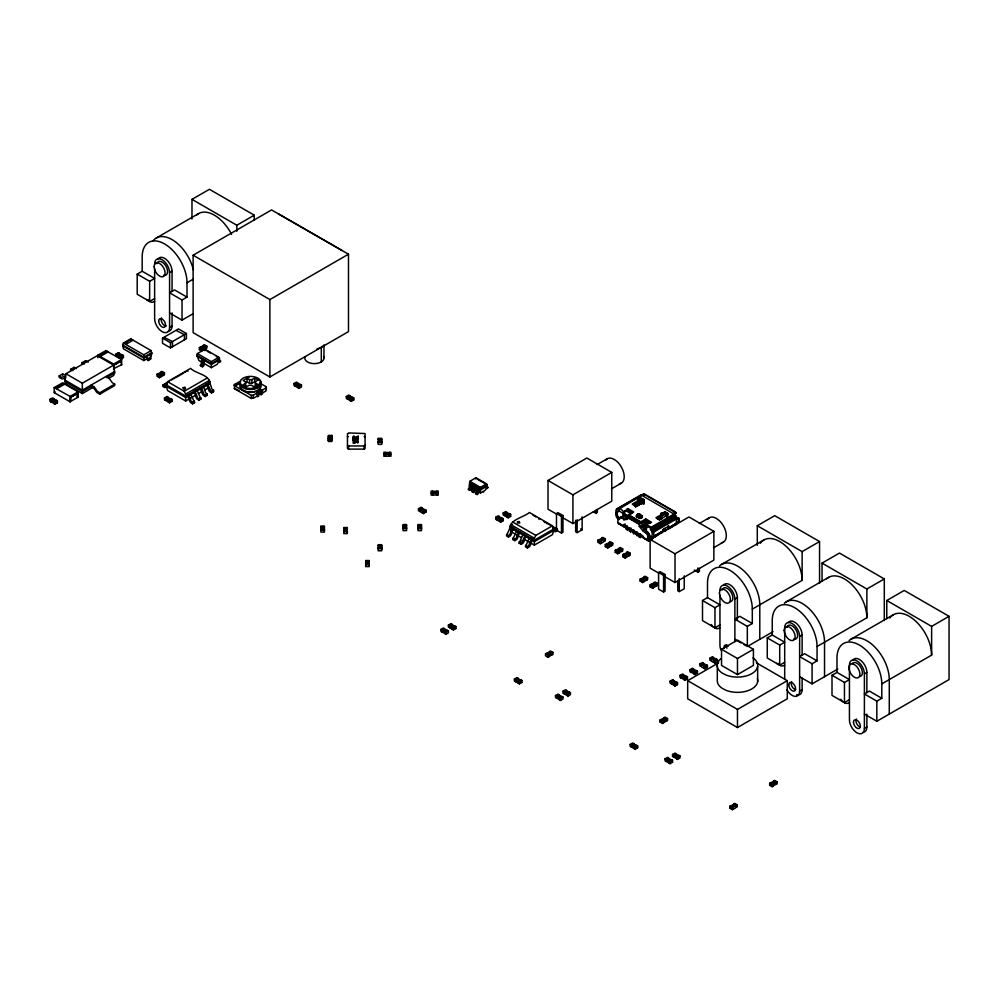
<?xml version="1.0" encoding="UTF-8"?>
<svg xmlns="http://www.w3.org/2000/svg" width="999" height="999" viewBox="0 0 999 999"><rect width="100%" height="100%" fill="white"/><g stroke="black" fill="none" stroke-linecap="round" stroke-linejoin="round"><path stroke-width="1.5" d="M486.55 483.878L480.457 487.4L480.494 493.007L485.352 490.197L486.925 486.238L486.55 483.878L475.949 477.759L469.867 481.281L469.493 483.653L470.629 484.303L470.092 483.841A1.336 0.774 -60 0 0 469.717 484.215L469.418 484.727A1.723 0.987 -60 0 0 469.218 485.464L469.205 488.111M626.66 554.295C626.623 553.309 627.172 555.993 626.71 552.347L627.709 551.773L630.194 553.209L630.194 555.219L628.883 555.756M733.728 806.093L734.215 805.781M470.716 489.023L470.729 486.338A1.723 0.987 -60 0 1 470.929 485.601L471.228 485.089A1.336 0.774 -60 0 1 471.603 484.702L480.444 489.972L486.925 486.238L485.789 485.576M472.789 490.222L472.802 487.537A1.723 0.987 -60 0 1 473.002 486.8L473.301 486.288A1.336 0.774 -60 0 1 473.676 485.901L474.213 485.589L473.489 487M474.3 491.096L474.313 488.411A1.723 0.987 -60 0 1 474.513 487.674L474.812 487.162A1.336 0.774 -60 0 1 475.187 486.775C474.912 486.613 476.024 491.633 473.501 492.47L471.99 491.595L472.702 490.384M476.386 492.295L476.386 489.61A1.723 0.987 -60 0 1 476.585 488.873L476.885 488.361A1.336 0.774 -60 0 1 477.26 487.974L477.797 487.662L477.11 488.998M477.897 493.169L477.897 490.484A1.723 0.987 -60 0 1 478.096 489.735L478.396 489.235A1.336 0.774 -60 0 1 478.771 488.848C478.558 488.623 479.607 493.643 477.085 494.542L475.574 493.668L476.298 492.457M203.197 347.465L202.547 346.778L203.846 347.09M608.841 543.668L608.191 543.968L609.59 544.055M644.73 578.633L644.08 578.995L643.793 578.146M663.723 719.055L664.372 719.742L663.174 719.417M201.373 364.098L201.386 361.151A1.761 1.024 -60 0 1 202.46 359.29L203.122 358.903L202.497 360.139M203.371 365.247L203.384 362.3A1.761 1.024 -60 0 1 204.458 360.439L205.107 360.052L205.107 360.914C202.622 361.963 205.607 366.133 202.372 366.808L200.387 365.659L201.274 364.285M160.901 374.101L160.115 373.501L161.463 373.751M245.592 385.552L245.692 386.925L245.592 381.88L243.144 380.469L247.053 378.209L249.525 379.632L251.86 379.695L254.683 378.059L258.129 380.045L255.307 381.68L255.332 387.849L252.784 389.323L252.784 388.336L260.951 383.029A10.49 6.056 0 0 0 250.574 376.398A10.49 6.056 0 0 0 240.047 382.942A10.49 6.056 0 0 0 252.248 388.436L252.784 388.336M601.735 540.097L602.397 539.81M601.997 539.035L602.759 539.547M608.853 543.668L609.552 544.218M618.806 549.425L619.542 549.812M626.922 553.334L628.121 553.671L626.885 553.458M644.08 578.921L643.93 578.171M654.033 584.677L653.895 583.928L654.532 584.365M733.978 805.032L734.677 804.894L733.965 805.069M662.125 517.357L661.763 518.843L662.312 517.769L661.4 515.909L657.667 518.056M365.072 445.392L364.086 445.704L364.111 449.113L348.576 449.113L348.576 445.866L347.465 445.304M348.576 449.113L347.465 448.476L347.465 433.628A1.249 0.724 0 0 0 348.651 432.942L365.072 433.541L365.072 448.563L364.111 449.113M619.817 523.776C615.047 523.626 619.767 513.061 623.788 519.742L627.235 519.43L627.984 515.496L633.703 511.95L627.934 508.616L626.435 509.478C635.376 513.761 625.973 519.218 623.713 511.963C615.621 501.61 613.024 517.057 618.943 519.53M637.449 515.546C639.522 508.891 646.59 523.576 637.449 515.546C635.539 518.419 636.301 514.285 638.436 513.823M627.16 525.711L624.425 527.06L623.676 524.85L642.844 535.926L642.844 537.075L649.313 541.196L648.251 540.584L647.402 534.303L642.732 530.681L639.285 526.386L639.285 524.375L640.396 522.077L645.766 518.918L651.535 522.252L650.049 523.114M617.594 512.175L618.893 510.976M619.817 518.881L621.178 516.933L625.274 518.881L628.084 518.631L622.951 515.659L622.951 513.249M639.485 497.177L640.284 495.404L642.22 495.591L674.812 514.51L676.748 517.869L676.036 524.812M648.301 538.274C653.071 538.074 653.608 530.968 650.174 528.958M656.842 535.764L653.059 537.924C656.068 531.943 649.974 523.239 643.368 525.087C644.717 522.976 654.382 520.954 645.991 524.8M659.377 520.054L661.862 518.618L661.862 515.759L662.125 517.02L658.166 519.343M650.686 527.509L674.1 513.998L674.487 511.913L643.918 494.093L618.818 509.103M674.937 514.947L675.799 512.974L675.249 511.85L645.366 494.605L642.769 494.58M234.64 388.211L234.266 384.777L239.373 381.655L240.222 382.317M676.835 519.03L677.622 519.068C679.083 515.172 680.644 524.013 676.835 522.477M679.033 521.453L678.184 517.919M677.622 522.527L677.821 521.303M678.321 519.268L678.521 518.044M678.621 519.468L678.808 518.244M678.845 519.717L679.033 518.493M678.983 519.992L679.17 518.781M678.845 522.015L679.17 520.529M679.033 520.292L679.22 519.08M94.068 386.788L82.33 393.569L65.959 384.116L64.898 381.531L65.959 373.763L97.265 355.694L113.624 365.147L114.698 372.902L113.624 375.499L108.416 378.509M379.195 441.358L380.681 441.371L379.345 441.483M658.129 519.03L662.125 517.02L662.1 515.921L662.312 516.608L661.937 516.021L658.029 518.693M661.887 532.892C663.249 524.45 677.996 526.323 664.173 530.344M477.023 489.223L476.898 492.445L475.574 493.668M519.83 522.952L518.618 522.04L517.42 522.952M636.663 514.897C636.113 517.357 641.196 518.156 642.519 516.183M547.802 653.646L548.389 653.92L547.739 653.608M607.442 544.38L608.141 544.667L607.504 544.33M645.466 578.109L644.767 577.946L645.354 578.221M151.099 356.356L151.773 353.471L151.099 350.599L130.694 338.823L123.389 343.032L122.727 345.042L123.389 348.788L143.806 360.564L147.452 358.454M196.89 355.307L197.377 353.584L204.857 349.25L218.831 357.317L219.305 359.902L217.32 364.223L211.338 367.669L198.888 360.477L196.89 355.307L211.338 363.648L219.305 359.041M521.603 537.737L511.388 531.843C504.907 520.529 523.688 517.682 529.395 512.487L552.447 525.799L553.796 530.407L552.372 534.715L534.365 545.104L524.15 539.21M195.891 395.092L185.677 400.986L167.67 390.597L166.246 386.276L167.595 381.68L190.659 368.369C195.854 373.888 209.353 374.313 210.077 383.404L208.454 384.34M167.432 382.567L167.495 382.43A2.697 1.561 60 0 1 169.018 382.055L169.193 382.142M166.608 384.89L167.233 384.74M171.766 380.057L171.828 379.92A2.697 1.561 60 0 1 172.29 379.47M173.751 378.908L173.814 378.771A2.697 1.561 60 0 1 174.288 378.321M661.862 516.87L661.937 516.021M387.787 453.783C386.388 453.758 388.449 452.31 387.063 453.796M435.102 492.607C433.841 492.682 435.826 490.996 434.378 492.619M534.365 545.104L534.365 538.211L535.814 535.402L552.447 525.799M202.322 360.339L202.01 364.21L200.387 365.659M54.383 392.732L55.02 391.546M69.992 401.735L78.084 397.215L78.084 391.808L62.562 382.854L54.183 387.575L54.183 392.619L70.117 401.823L70.629 397.265L77.323 393.394L77.46 396.765L77.323 393.394M113.574 369.393C112.825 369.068 116.658 367.045 121.541 364.785L121.666 359.465L105.732 350.624M733.054 805.706L733.441 805.319M624.912 554.595L625.998 554.857M731.992 806.205L733.079 806.468L732.005 806.181M245.592 381.88L245.692 383.241L242.657 385.002L246.104 386.988L249.151 385.239L251.523 385.277L254.083 386.763L257.992 384.503L255.432 383.017L255.307 381.68M162.35 373.339L161.064 373.039L162.225 373.351M655.319 583.965L654.77 583.728M617.482 550.162L618.206 550.774L617.919 549.987M655.494 583.916L654.732 583.691M470.017 484.727L469.717 488.299L468.394 489.522L469.118 488.311M643.718 503.933L643.094 501.848C647.102 500.062 639.61 496.216 639.61 499.837L637.737 499.475L638.361 500.549L632.292 504.058L635.776 506.068L641.845 502.572C643.731 504.395 644.517 500.424 643.856 504.033M661.263 514.96L663.274 515.222L665.272 514.06L663.324 512.999C665.771 510.601 666.995 513.224 663.274 513.498L661.4 513.136L662.025 514.21L655.943 517.719L659.427 519.73M379.42 547.539L380.669 547.814L379.42 547.489M637.924 499.4L637.924 501.123L639.61 501.56L641.62 500.399L639.66 499.35L640.347 498.551L641.108 499.1L640.659 498.351L641.495 499.038L640.996 498.214L644.105 500.112M643.806 502.297L643.144 501.361L643.831 499.6L643.955 501.348M667.469 515.959L667.332 513.024L664.997 511.825L665.496 512.699L664.647 511.875L665.159 512.699L664.31 512.012L664.123 512.999M473.051 490.859L471.99 491.595M661.763 518.106L661.9 517.195L661.763 517.844M651.011 529.47C652.934 525.949 641.87 527.46 644.904 526.386M602.434 539.123L601.985 539.073M159.303 373.938L160.252 374.475M201.698 347.277L202.635 347.827M600.174 540.034L601.086 540.484M610.414 543.743L609.502 543.294M620.379 549.487L619.455 549.038M550.649 653.009L549.725 652.559M665.209 719.155L664.285 718.693M774.774 782.417L773.863 781.955M668.156 526.898L668.106 525.886L669.605 526.748M627.597 516.396L625.249 515.971L625.736 514.647M625.249 515.971L626.098 515.047M625.686 516.296L626.548 515.372M626.173 516.508L627.035 515.584M626.685 516.595L627.534 515.684M627.16 516.558L628.021 515.646M630.893 527.959L627.409 530.057L626.161 528.471L627.659 527.609M119.605 355.344C120.479 354.945 119.793 354.707 119.655 355.382M202.934 347.727L202.41 348.027M168.194 399.25C166.458 398.663 170.916 398.788 167.595 398.938M297.69 384.877C296.903 384.24 299.9 384.091 297.09 384.553M499.438 518.568C498.913 517.932 501.348 517.782 498.813 518.269M506.88 514.273C506.081 513.661 509.103 513.474 506.281 513.961M444.642 630.706C444.83 630.057 445.429 630.257 444.63 630.694M452.247 625.611C454.008 626.023 449.925 625.911 452.784 625.886M619.143 549.163L619.78 548.851M518.156 679.507C520.104 679.932 515.409 679.882 518.818 679.857M566.833 691.733C568.419 692.182 564.56 692.082 567.345 692.032M673.713 682.442C672.24 682.017 676.448 681.855 673.139 682.18M683.766 675.911C685.676 676.423 681.131 676.298 684.39 676.211M713.736 658.678C713.373 659.315 712.737 659.59 713.761 658.666M634.065 744.854C634.502 745.616 632.017 745.716 634.577 745.229M664.06 718.83L664.56 718.481M676.385 755.007C678.296 755.369 673.9 755.306 676.947 755.344M733.353 806.33L732.854 806.68M160.027 374.687L160.527 374.325M600.861 540.696L601.323 540.347M653.084 585.264L653.621 584.927M661.9 518.344L661.763 515.546M639.285 526.386L640.784 525.524C643.531 530.344 651.698 532.23 649.7 539.298L651.91 537.986M651.91 539.71L651.685 538.149M667.607 515.009L667.332 513.024L668.119 514.435L667.532 513.873L668.031 514.647L667.232 514.485L666.758 517.232M470.591 489.21L468.394 488.736M474.188 491.283L471.99 490.809M477.809 493.331L475.574 492.882M203.222 365.459L202.372 365.946L200.387 364.797M676.835 523.039L669.879 527.31L668.368 526.361L669.829 527.085L676.835 523.039L669.879 527.447L668.306 526.698L669.867 527.597L676.748 523.801L669.455 528.521M635.314 506.281L641.021 502.722L641.008 499.463M653.059 537.924L662.349 531.705L653.433 536.55L662.437 531.343M635.327 506.343L641.146 503.146L635.464 506.668C643.493 503.271 642.919 500.899 635.214 505.969L640.983 502.335L635.139 505.706M653.334 537.312L662.3 531.967M635.264 506.118L641.021 502.722M635.389 506.505L641.146 503.146M261.139 390.534L262.412 390.159L262.412 393.993L261.114 394.73L259.665 393.893L259.752 389.747L261.139 390.534L259.752 389.96L256.755 391.683L259.752 389.747M261.139 390.746L265.971 387.962A1.261 0.724 0 0 1 266.321 386.838L259.777 383.054M191.983 219.031L191.983 199.363L209.415 189.298L254.245 215.172L254.245 219.805M156.219 238.049L198.551 213.611M137.2 274.126L142.183 271.253L154.633 278.434L149.65 281.318L137.2 274.126L137.2 294.255L149.65 301.448L154.633 298.564M191.983 199.363L236.813 225.237L254.245 215.172M193.119 255.22L271.566 209.927L348.489 254.208L348.489 331.618L269.892 376.985L193.119 332.63L193.119 255.22L269.892 299.575L269.892 376.985M154.633 268.619L154.633 318.693A10.564 6.094 60 0 0 162.1 331.643A10.564 6.094 60 0 0 169.58 327.322L169.58 272.69L172.065 271.253A10.564 6.094 60 0 0 166.533 259.715A10.564 6.094 60 0 0 158.129 258.891M187.013 297.128L174.55 289.935L169.58 292.819L182.03 300L187.013 297.128L187.013 282.754L193.232 279.158M65.472 378.434A3.384 1.961 60 0 0 64.236 378.321L62.725 378.883A2.91 1.686 60 0 1 61.414 378.671L59.166 377.36L59.166 375.924L62.65 373.913L65.434 375.299M70.617 370.754L70.617 369.318L74.101 367.295L76.411 368.631M82.08 364.136L82.08 362.699L85.564 360.689L88.349 362.063M97.765 357.742L97.765 355.219L106.144 350.499M99.138 355.656L107.105 351.049M100.375 356.368L108.354 351.773M124.038 343.406L131.344 339.198M125.774 344.405L133.067 340.197M55.557 387.999L63.524 383.404M115.946 354.071L118.431 352.635L119.43 353.209L116.945 354.645L115.946 354.071L115.946 356.081M56.793 388.723L64.773 384.116M118.307 354.67L119.156 354.17M116.945 354.645L117.02 356.481M169.58 327.322L172.065 325.886L172.065 312.949M169.58 312.949L182.03 320.13L193.232 313.661M120.929 356.943L123.414 355.507L123.414 357.517L120.929 358.966L120.929 356.943L119.93 356.368L119.93 358.241L116.945 356.518M51.274 401.91L49.95 401.373L49.95 399.363L52.435 397.927L53.434 398.501C55.882 400.599 52.073 402.098 53.372 398.726L51.024 400.087L54.008 401.81L56.431 400.224L57.418 400.799L57.418 402.809L54.933 404.245L53.759 403.346M49.95 399.363L50.949 399.937L53.434 398.501M97.765 355.219L113.699 364.061L121.666 359.465M52.31 399.95L52.922 399.325M65.959 373.763L82.33 383.216L113.624 365.147M114.336 368.281L114.211 364.91C121.004 361.513 120.629 358.591 121.666 364.872M121.041 361.126L114.211 364.91M50.949 399.937L51.024 401.773M162.512 338.112L178.446 328.908L186.426 333.516L186.426 338.686L170.479 347.889L162.512 343.294L162.512 338.112L170.479 342.719L186.426 333.516M50.949 401.81L53.934 403.534L53.934 401.66L54.933 402.235L57.418 400.799M54.183 387.575L70.117 396.416L78.084 391.808M114.698 371.466L82.33 390.159L64.898 380.095M123.389 343.032L143.806 354.82L151.099 350.599M70.629 397.265L77.46 393.469M91.771 386.151L82.33 391.596L64.898 381.531M106.606 377.585L114.698 372.902M151.773 352.61L143.806 357.217L122.727 345.042M151.773 353.471L143.806 358.079L122.727 345.916M147.69 359.453L151.024 357.929L151.024 358.791L148.027 360.514L146.865 359.253L146.666 356.006A1.411 0.812 60 0 1 147.527 357.492L147.54 359.116L150.524 357.38L150.512 355.769A1.411 0.812 60 0 0 149.663 354.283L149.775 355.494M99.763 392.744L114.685 384.128L114.685 385.564L99.763 394.18L97.515 392.882A2.91 1.686 60 0 1 96.204 391.583L94.705 389.298A3.384 1.961 60 0 0 93.182 387.787L91.046 386.563L91.046 385.127L93.207 386.363A5.107 2.947 60 0 1 95.479 388.611L97.24 391.233L99.763 392.744L99.763 394.18M269.892 299.575L348.489 254.208M205.594 348.763L206.843 348.176L206.843 346.166L201.86 349.038L201.86 351.049L199.375 349.613L199.375 347.602L200.362 347.028L202.859 348.464L202.859 350.337L202.785 348.614L200.437 347.252L203.421 345.529L205.769 346.89M199.375 349.613L200.612 348.901M161.039 372.19L158.054 373.913L160.402 375.262L163.386 373.539L160.964 371.953L161.963 371.378L164.46 372.814L164.46 374.837L159.478 377.709L156.98 376.273L156.98 374.263L157.979 373.688L160.477 375.124L160.477 376.998M202.785 350.299L205.844 348.614L205.844 346.74L203.359 345.304L204.345 344.73L206.843 346.166M156.98 374.263L159.478 375.699L160.477 375.124M164.46 372.814L163.461 373.401L163.461 375.274M165.896 386.825A2.685 1.548 60 0 1 164.098 387.25L162.837 386.526L162.837 385.09L164.835 383.941L164.835 385.377M175.487 377.784L177.485 376.635M181.818 374.126L183.804 372.977M197.377 353.584L211.338 361.638L218.831 357.317M219.305 359.902L211.338 364.51L196.89 356.168M218.444 358.703L219.455 362.375L220.554 361.775L220.554 360.914L219.555 361.363L219.543 358.429A1.761 1.024 -60 0 0 218.469 357.804L218.331 357.879M164.51 397.927L166.995 396.491L167.994 397.065L165.497 398.501L164.51 397.927L164.51 399.937L165.822 400.474M166.87 398.514L167.72 398.027M165.497 398.501L165.572 400.337M168.569 400.374L170.916 399.013L167.919 397.29L165.572 398.651L168.569 400.374L168.494 402.098L168.494 400.224L170.979 398.788L171.978 399.363L171.978 401.373L169.48 402.809L168.319 401.91M167.595 381.68L184.228 391.283L207.28 377.959M168.494 400.224L169.48 400.799L171.978 399.363M185.677 400.986L185.677 394.081L209.403 380.382M195.704 391.695L195.704 390.259L196.741 390.871A2.697 1.561 60 0 1 198.277 393.007L200.936 399.026L198.951 400.187L197.677 399.45A2.685 1.548 60 0 1 195.891 396.953L195.042 393.856L193.719 392.844L189.385 395.354L189.385 393.918L190.422 394.518A2.697 1.561 60 0 1 191.945 396.653L194.618 402.684L192.62 403.833L191.358 403.109A2.685 1.548 60 0 1 189.56 400.611L188.224 396.99L187.387 396.503L185.677 397.49L166.246 386.276M196.815 391.059L200.137 389.135L200.137 387.699L201.074 388.361A2.697 1.561 60 0 1 202.61 390.509L203.946 394.318L205.27 395.092L207.268 393.943L207.268 395.379L205.27 396.528L204.008 395.804A2.685 1.548 60 0 1 202.21 393.306L200.037 387.762M202.135 387.987L206.468 385.489L206.468 384.053M198.439 393.618L202.273 391.408M204.832 389.922L208.654 387.712M187.387 396.503L187.387 395.067L188.424 395.666A2.697 1.561 60 0 1 189.96 397.802L191.221 401.573L192.62 402.397L194.618 401.248M193.719 392.844L193.719 391.408L194.755 392.02A2.697 1.561 60 0 1 196.279 394.155L197.615 397.964L198.951 398.738L200.936 397.59M211.601 391.446L213.586 390.284L213.586 391.733L211.601 392.882L210.327 392.145A2.685 1.548 60 0 1 208.541 389.647L206.368 384.103L207.405 384.715A2.697 1.561 60 0 1 208.928 386.85L211.601 392.882M239.735 383.391L236.189 385.427L235.339 384.94L239.735 383.229M247.053 378.209L247.053 381.88L249.525 383.316L251.86 383.366L254.683 381.73L254.683 378.059M234.266 388.611L251.373 398.489A1.324 0.762 0 0 1 253.321 398.301L257.28 396.016L257.28 392.757L258.129 392.27L253.321 395.254A1.324 0.762 0 0 0 251.373 395.454L234.266 385.577L234.365 384.827M257.605 392.944L258.766 392.27L258.766 396.091L257.605 396.765L257.28 392.757M258.766 392.27L257.317 391.433L259.665 390.072L261.114 390.909L262.412 390.159M262.1 393.231L265.971 390.996A1.261 0.724 0 0 1 266.321 389.872L266.321 386.838M295.08 384.265L298.064 385.989L300.412 384.64L297.415 382.917L295.08 384.265L295.242 386.276L294.006 385.564L294.006 383.541L296.491 382.105L297.49 382.679L297.49 384.553M294.006 383.541L295.005 384.116L297.49 382.679M296.366 384.14L297.215 383.653M295.005 384.116L295.005 386.001L297.989 387.724L297.989 385.851L300.474 384.415L301.473 384.99L301.473 387L298.988 388.436L297.814 387.537M297.989 385.851L298.988 386.426L301.473 384.99M347.615 399.038L346.303 398.501L346.303 396.491L348.788 395.055L349.787 395.629L349.787 397.502M349.787 395.629L347.29 397.065L347.29 398.938L350.287 400.661L350.287 398.788M347.365 397.202L349.712 395.854L352.709 397.577M348.663 397.078L349.513 396.591M350.362 398.938L352.772 397.352L353.771 397.927L353.771 399.937L351.286 401.373L350.112 400.474M346.303 396.491L351.286 399.363L353.771 397.927M419.792 511.213L418.469 510.676L418.469 508.666L420.966 507.23L421.953 507.804L419.468 509.24C417.994 511.376 424.063 514.872 422.452 510.964L424.95 509.527L425.936 510.102L425.936 512.112L423.451 513.548L422.277 512.649M420.829 509.253L421.366 508.628M422.527 511.113L424.875 509.752L421.89 508.029L419.543 509.39L419.543 511.063M418.469 508.666L423.451 511.538L425.936 510.102M472.14 485.177L470.891 489.76L469.905 490.397L468.394 489.522M487.325 487.837L488.012 487.437L486.875 488.698L486.301 485.302M556.73 514.235L548.014 509.203L548.014 480.457L586.863 458.029L611.775 472.402L611.775 501.161L572.914 523.588L562.961 517.832M499.775 521.391L499.7 519.555L502.197 518.119L503.196 518.693L503.196 520.716L500.699 522.152L495.716 519.268L495.716 517.257L498.214 515.821L499.2 516.396L499.138 518.319M503.196 512.949L505.681 511.513L506.68 512.087L504.183 513.523L503.196 512.949L503.196 514.96L504.507 515.496M495.716 517.257L496.715 517.832L499.2 516.396M496.79 517.981L499.138 516.633L502.122 518.356L499.775 519.705L496.79 517.981L496.715 519.705L496.715 517.832M504.258 513.673L506.605 512.312L509.59 514.035L507.255 515.397L504.258 513.673L504.183 515.397L504.183 513.523M498.076 517.857L498.938 517.357M505.556 513.536L506.406 513.049M504.183 515.397L507.18 517.12L507.18 515.247L509.665 513.811L510.664 514.385L510.664 516.396L508.166 517.832L507.005 516.933M499.7 519.555L500.699 520.142L503.196 518.693M507.18 515.247L508.166 515.821L510.664 514.385M597.152 464.572L607.117 458.816M512.549 524.587L509.965 526.086L534.365 540.184L553.796 528.958M548.014 480.457L572.914 494.83L611.775 472.402M524.438 535.876L520.004 533.316L518.681 534.328L517.832 537.425A2.685 1.548 -60 0 1 516.033 539.922L514.772 540.659L512.774 539.497L515.447 533.478A2.697 1.561 -60 0 1 516.97 531.343L518.006 530.731L518.006 532.167L513.673 529.67L512.35 530.681L511.5 533.778A2.685 1.548 -60 0 1 509.715 536.276L508.441 537L506.456 535.851L509.115 529.82A2.697 1.561 -60 0 1 510.651 527.684L511.688 527.085L511.688 528.521M506.456 534.415L508.441 535.564L509.777 534.79L511.113 530.981A2.697 1.561 -60 0 1 512.637 528.833L513.673 528.234L513.673 529.67M556.48 513.536L557.979 512.674L562.961 515.546L562.961 532.217L561.463 533.079L556.48 530.194L556.48 513.536L561.463 516.421L562.961 515.546M512.774 539.497L514.048 538.773M512.774 538.061L514.772 539.21L516.108 538.436L517.432 534.627A2.697 1.561 -60 0 1 518.968 532.492L520.004 531.88L520.004 533.316M524.338 534.39L523.301 534.989A2.697 1.561 -60 0 0 521.765 537.125L519.105 543.156L521.091 544.305L522.365 543.568A2.685 1.548 -60 0 0 524.15 541.083L524.999 537.974L526.323 536.975L529.67 538.911M611.438 488.861L621.403 483.104M519.105 543.156L520.367 542.42M519.105 541.72L521.091 542.869L522.427 542.095L523.763 538.274A2.697 1.561 -60 0 1 525.287 536.138L526.323 535.539L526.423 537.025M525.424 545.367L527.422 546.515L528.758 545.741L530.082 541.933A2.697 1.561 -60 0 1 531.618 539.797L532.654 539.185L530.481 544.73A2.685 1.548 -60 0 1 528.683 547.227L527.422 547.952L525.424 546.803L528.096 540.784A2.697 1.561 -60 0 1 529.62 538.648L530.656 538.036L530.756 539.535M553.084 528.946L554.345 531.068A2.685 1.548 -60 0 0 556.143 531.493L557.405 530.756L557.405 529.32L555.419 528.171L554.02 528.958M553.796 530.407L534.365 541.62L532.754 540.684L532.754 539.248M557.405 529.32L555.706 530.119L554.745 527.809A2.697 1.561 -60 0 0 553.209 527.447L553.046 527.522M593.344 511.8L595.829 513.236L597.327 512.375L597.327 509.49M616.883 508.916L640.284 495.404M616.445 509.315L640.859 495.229M616.171 509.927L641.52 495.292M575.661 520.279L575.661 531.78L577.147 532.642L582.13 529.77L582.13 516.833M633.503 505.082L638.361 502.285L638.361 499.325M623.513 511.825L626.997 509.802M623.713 511.963L627.197 509.952M623.913 512.137L627.397 510.127M624.088 512.362L627.572 510.339M635.576 506.893L641.346 503.558M619.118 517.969L620.616 517.107M622.951 515.659L625.337 514.285M618.681 518.381L621.178 516.933M618.406 518.981L619.904 518.119M620.354 517.869L621.84 517.007M621.053 518.169L622.552 517.307M623.788 519.742L625.274 518.881M440.934 629.407L443.419 627.971L444.418 628.546L441.933 629.982L440.934 629.407L440.934 631.418L442.182 632.142L442.008 630.132L444.355 628.771L447.34 630.494L444.992 631.855L442.008 630.132M449.712 627.647L448.401 627.11L448.401 625.099L450.899 623.651L451.885 624.225L451.81 626.148M623.676 524.85L625.162 523.988M448.401 625.099L449.4 625.674L451.885 624.225M601.485 542.819L600.312 543.718L597.827 542.282L597.827 540.259L598.826 539.685L601.311 541.121C599.7 545.042 605.769 541.533 604.295 539.398L601.81 537.962L602.809 537.387L605.294 538.823L605.294 540.834L603.97 541.383M443.294 630.007L444.143 629.507M441.933 629.982L442.008 631.818M453.509 626.311L452.659 626.798M597.827 540.259L600.312 541.708L605.294 538.823M441.933 631.855L444.917 633.578L444.917 631.705L447.402 630.269L448.401 630.844L448.401 632.854L445.916 634.29L444.742 633.391M452.46 627.547L454.807 626.186L451.81 624.462L449.463 625.824L452.46 627.547L452.385 629.27L452.385 627.397L454.882 625.961L455.869 626.535L455.869 628.546L453.384 629.982L452.21 629.083M444.917 631.705L445.916 632.28L448.401 630.844M452.385 627.397L453.384 627.971L455.869 626.535M626.161 529.333L628.321 528.096M626.161 528.471L627.409 529.195L628.895 528.334M650.386 523.314L645.766 520.641L640.784 523.538L644.367 521.478L647.839 523.476M633.89 530.057L630.644 531.93L629.395 530.344L630.893 529.482M608.965 547.127L607.779 548.026L605.294 546.59L605.294 544.58L606.293 544.005L608.778 545.442L608.778 547.315L611.7 545.554L611.763 543.718L609.278 542.282L610.277 541.708L612.762 543.144L612.762 545.154L611.45 545.691M629.395 531.206L631.555 529.957M629.395 530.344L630.644 531.068L632.142 530.207M605.294 546.59L606.543 545.866M640.784 525.524L644.367 523.888L644.367 521.478M605.294 544.58L607.779 546.016L612.762 543.144M645.429 524.675L648.913 522.664M637.125 531.918L633.878 533.791L632.642 532.217L634.128 531.356M645.604 524.662L649.275 522.689M657.429 517.807L661.163 515.646M657.167 518.743L662.1 515.921L662.262 517.969M632.642 532.217L633.878 532.929L635.376 532.067M659.402 519.78L665.509 516.221L667.607 516.358L663.985 513.948M640.359 533.791L637.125 535.664L635.876 534.078L637.374 533.216M642.732 530.681L644.23 529.82M635.876 534.078L637.125 534.802L638.611 533.941M651.398 528.034L674.812 514.51M642.519 536.288L640.359 537.537L639.11 536.813L640.609 535.089M645.466 532.255L646.952 531.393M652.06 528.721L675.474 515.209M618.918 552.884L617.744 553.783L615.259 552.347L615.259 550.324L616.246 549.75L618.743 551.186L618.743 553.071L618.668 551.336L616.321 549.987L619.318 548.264L621.665 549.612M639.11 536.813L641.271 535.564M646.166 532.779L647.664 531.905M639.11 535.951L640.359 536.675L641.845 535.814L625.836 526.56L625.162 525.137M652.634 529.557L676.036 516.046M646.828 533.466L648.326 532.604M615.259 552.347L616.495 551.623M653.059 530.469L676.473 516.945M647.402 534.303L648.888 533.441M615.259 550.324L617.744 551.773L622.727 548.888L622.727 550.899L621.478 551.485M653.334 531.381L676.748 517.869M647.839 535.202L649.325 534.34M653.433 532.255L676.835 518.743M618.668 553.021L621.728 551.336L621.728 549.462L619.243 548.026L620.242 547.452L622.727 548.888M648.114 536.126L649.6 535.264M648.201 537L649.7 536.138M626.46 557.23L625.212 558.091L622.727 556.655L622.727 554.645L623.726 554.07L626.211 555.506L626.211 557.38L626.136 555.656L623.788 554.295L626.785 552.572L629.133 553.921M658.841 573.189L650.124 568.156L650.124 539.398L688.973 516.97L713.873 531.356L713.873 560.102L675.024 582.529L665.059 576.785M651.76 538.823L652.634 538.324M622.727 556.655L623.975 555.931M622.727 554.645L625.212 556.081L630.194 553.209M626.136 557.342L629.208 555.656L629.208 553.783L626.71 552.347M699.263 523.526L709.215 517.769M650.124 539.398L675.024 553.783L713.873 531.356M643.893 581.68L642.644 582.529L640.159 581.093L640.159 579.083L641.158 578.508L643.568 580.094L646.565 578.371L644.218 577.01L641.221 578.733M640.159 581.093L641.408 580.382M640.159 579.083L642.644 580.519L643.643 579.944L643.643 581.818L646.64 580.094L646.64 578.221L644.143 576.785L645.142 576.211L647.627 577.647L647.627 579.657L646.39 580.382L646.565 578.371M646.64 578.221L647.627 577.647M658.591 572.489L660.077 571.628L665.059 574.5L665.059 591.158L663.573 592.02L658.591 589.148L658.591 572.489L663.573 575.362L665.059 574.5M713.548 547.802L723.501 542.057M653.783 587.387L652.609 588.286L650.124 586.85L650.124 584.84L651.111 584.265L653.533 585.851M651.186 584.49L654.17 582.767L656.518 584.115L656.518 585.801L653.608 587.574L653.608 585.701M650.124 586.85L651.36 586.126M650.124 584.84L652.609 586.276L657.592 583.404L657.592 585.414L656.268 585.951M757.292 545.417L757.292 525.736L774.725 515.671L819.555 541.558L819.555 583.216M549.188 656.405L548.014 657.305L545.529 655.868L545.529 653.846L546.528 653.271L549.013 654.707L549.013 656.593L551.935 654.82L551.997 652.984M549.587 651.785L546.603 653.508L548.938 654.857L548.938 656.543M545.529 653.846L548.014 655.282L552.996 652.409L552.996 654.42L551.685 654.969M694.205 570.029L697.939 572.177L699.425 571.316L699.425 568.443M517.882 678.146L515.459 679.732L515.646 681.743L514.398 681.018L514.398 679.008L516.883 677.572L517.882 678.146L517.807 680.069M514.398 679.008L515.397 679.582L515.459 681.418M519.505 680.219L518.656 680.719M515.397 681.455L518.381 683.191L518.381 681.306L520.866 679.869L521.865 680.444L521.865 682.467L519.38 683.903L518.206 683.004M721.528 564.423L763.86 539.984M518.381 681.306L519.38 681.88L521.865 680.444M677.759 580.669L677.759 590.734L679.258 591.595L684.24 588.723L684.24 575.774M702.509 600.499L707.492 597.627L719.942 604.82L714.959 607.692L702.509 600.499L702.509 620.629L714.959 627.822L719.942 624.949M757.292 525.736L802.122 551.61L819.555 541.558M555.494 695.541L557.979 694.105L558.978 694.68L556.48 696.116L555.494 695.541L555.494 697.552L556.805 698.101M564.273 693.781L562.961 693.244L562.961 691.233L565.446 689.797L566.445 690.371L566.445 692.245M562.961 691.233L563.96 691.808L566.445 690.371M557.854 696.141L558.703 695.641M556.48 696.116L556.555 697.951M556.48 697.989L559.477 699.725L559.477 697.851L560.464 698.426L562.961 696.977L562.961 699L560.464 700.436L559.303 699.537M563.96 691.808L563.96 693.681L566.945 695.404L566.945 693.531L567.944 694.105L570.429 692.669L570.429 694.68L567.944 696.116L566.758 695.217M734.877 641.558L734.877 599.063L737.374 597.627A10.564 6.094 60 0 0 731.83 586.101A10.564 6.094 60 0 0 723.426 585.264M822.04 581.281L822.04 563.124L839.472 553.059L884.302 578.933L884.302 620.591M752.309 623.501L739.859 616.321L734.877 619.193L747.327 626.385L752.309 623.501L752.309 609.128L802.122 580.369L802.122 551.61M786.275 601.81L828.608 577.36M721.54 649.3L737.474 640.097L753.421 649.3L753.421 665.396L737.474 674.6L721.54 665.396L721.54 649.3L737.474 658.503L753.421 649.3M671.365 683.716L670.042 683.179L670.042 681.168L672.539 679.732L673.526 680.307L673.463 682.217M681.318 677.971L680.007 677.434L680.007 675.411L682.492 673.975L683.491 674.55L681.068 676.136L684.053 677.871L686.4 676.51L683.416 674.787M691.283 672.215L689.959 671.678L689.959 669.667L692.457 668.231L693.456 668.806L691.033 670.391M701.248 666.47L699.924 665.921L699.924 663.91L702.422 662.474L703.408 663.049L700.998 664.635M711.201 660.714L709.889 660.177L709.889 658.166L712.374 656.73L713.373 657.305L710.951 658.89M673.526 680.307L671.116 681.892L671.041 683.616L674.1 685.302L674.1 683.616L670.042 681.168M672.402 681.755L673.251 681.268M702.285 664.51L703.146 664.01M693.843 670.092C694.243 670.853 691.808 670.953 694.342 670.466M680.007 675.411L681.006 675.986L681.068 677.821M703.521 665.297C702.135 664.585 706.156 664.822 703.021 664.922M685.114 676.623L684.265 677.122M695.079 670.878L694.218 671.365M714.997 659.377L714.148 659.864M674.1 685.302L674.025 683.466L676.523 682.03L677.509 682.604L677.509 684.615L675.024 686.051L673.85 685.152M684.053 677.871L683.99 679.595L683.99 677.722L686.475 676.273L687.474 676.847L687.474 678.87L684.989 680.307L683.803 679.407M674.1 683.616L676.448 682.255L673.463 680.531M694.018 672.115L696.365 670.766L693.381 669.03M703.983 666.358L706.33 665.009L703.346 663.286M713.948 660.614L716.283 659.253L713.298 657.529M674.025 683.466L675.024 684.04L677.509 682.604M683.99 677.722L684.989 678.296L687.474 676.847M689.959 669.667L694.942 672.539L697.439 671.103L697.439 673.114L694.942 674.55L693.768 673.651M699.924 663.91L704.907 666.795L707.404 665.346L707.404 667.369L704.907 668.806L703.658 668.081M709.889 658.166L714.872 661.038L717.357 659.602L717.357 661.613L714.872 663.049L713.623 662.337M756.33 662.799L787.287 680.669L787.287 698.788L737.474 727.547L687.674 698.788L687.674 680.669L718.631 662.799M773.064 631.655L747.327 646.515L747.327 626.385M767.257 637.886L772.239 635.014L784.69 642.195L779.707 645.067L767.257 637.886L767.257 658.016L779.707 665.197L784.69 662.325M822.04 563.124L866.87 588.998L884.302 578.933M786.875 689.822A10.564 6.094 60 0 0 795.017 696.39A10.564 6.094 60 0 0 799.625 691.083L799.625 636.45L802.122 635.002A10.564 6.094 60 0 0 796.578 623.476A10.564 6.094 60 0 0 788.174 622.652M663.748 722.539L662.574 723.438L660.077 722.002L660.077 719.992L661.076 719.417L663.573 720.853L663.573 722.727L666.558 721.003L666.558 719.13L667.557 718.556L667.557 720.566L666.233 721.103M664.135 717.919L661.151 719.642L663.498 721.003L666.483 719.28L664.06 717.682L665.059 717.107L667.557 718.556M660.077 722.002L661.326 721.278M660.077 719.992L662.574 721.428L663.573 720.853M630.194 744.43L632.692 742.994L633.678 743.568L631.193 745.004L630.194 744.43L630.194 746.44L631.518 746.977M886.787 618.668L886.787 600.499L904.22 590.434L949.05 616.321L949.05 679.582L876.835 721.278L864.385 714.085M631.193 745.004L631.193 746.877L634.178 748.601L634.178 746.728L636.675 745.291L637.674 745.866L637.674 747.876L635.177 749.312L634.003 748.426M634.178 746.728L635.177 747.302L637.674 745.866M817.057 660.888L804.607 653.696L799.625 656.58L812.087 663.761L817.057 660.888L817.057 646.515L866.87 617.757L866.87 588.998M851.023 639.185L893.356 614.747M687.674 680.669L737.474 709.427L787.287 680.669M665.059 758.803L667.557 757.367L668.543 757.941L666.133 759.527L666.308 761.538L665.059 760.826L665.059 758.803L666.058 759.377L666.058 761.263L669.043 762.986L669.043 761.113L671.54 759.665L672.539 760.239L672.539 762.262L670.042 763.698L668.868 762.799M673.85 757.042L672.527 756.505L672.527 754.495L675.024 753.059L676.023 753.633L673.601 755.219L676.585 756.942L678.933 755.594L675.948 753.858M667.419 759.402L668.281 758.915M677.647 755.706L676.785 756.193M676.585 756.942L676.523 758.666L676.523 756.792L679.008 755.356L680.007 755.931L680.007 757.941L677.509 759.377L676.335 758.491M669.043 761.113L670.042 761.688L672.539 760.239M676.523 756.792L677.509 757.367L680.007 755.931M799.625 691.083L802.122 689.647L802.122 678.146M799.625 676.71L812.087 683.89L837.811 669.03M832.005 675.262L836.987 672.389L849.437 679.582L844.455 682.454L832.005 675.262L832.005 695.391L844.455 702.584L849.437 699.712M886.787 600.499L931.617 626.385L949.05 616.321M864.385 673.826A10.564 6.094 60 0 0 856.905 660.888A10.564 6.094 60 0 0 849.437 665.197L849.437 719.842A10.564 6.094 60 0 0 856.905 732.779A10.564 6.094 60 0 0 864.385 728.471L864.385 673.826L866.87 672.389A10.564 6.094 60 0 0 861.338 660.863A10.564 6.094 60 0 0 852.934 660.027M881.805 698.276L869.355 691.083L864.385 693.955L876.835 701.148L881.805 698.276L881.805 683.89L931.617 655.132L931.617 626.385M864.385 728.471L866.87 727.022L866.87 714.085M733.541 808.99L732.304 809.702L729.807 808.266L729.807 806.255L730.806 805.681L733.303 807.117C731.693 811.026 737.761 807.529 736.288 805.394L733.79 803.958L734.789 803.383L737.287 804.819L737.287 806.83L735.963 807.367M773.326 785.801L772.152 786.7L769.655 785.264L769.655 783.253L770.654 782.679L773.139 784.115L773.139 785.988L776.061 784.227L776.136 782.392M773.713 782.866L773.638 780.943L774.637 780.369L777.122 781.817L777.122 783.828L775.811 784.365M773.713 781.181L770.729 782.904L773.076 784.265L773.076 785.951M773.925 782.829L772.564 782.629L773.95 782.729M729.807 808.266L731.056 807.542M769.655 785.264L770.903 784.54M729.807 806.255L732.304 807.691L737.287 804.819M769.655 783.253L772.152 784.69L777.122 781.817M653.433 536.55L662.387 531.53M676.748 523.801L669.879 527.447L668.368 526.498L669.879 527.31M216.346 356.73L216.483 356.655A1.761 1.024 -60 0 1 217.52 357.118M479.033 480.407L479.145 480.344A1.336 0.774 -60 0 1 479.52 480.294L479.82 480.457A1.723 0.987 -60 0 1 480.019 480.981M481.118 481.605L481.231 481.543A1.336 0.774 -60 0 1 481.605 481.493L481.893 481.668A1.723 0.987 -60 0 1 482.067 482.017M486.213 484.54L486.326 484.49A1.336 0.774 -60 0 1 486.7 484.44L487 484.602A1.723 0.987 -60 0 1 487.2 485.114L487.212 487.787M602.522 539.135L602.672 539.497M185.027 389.086C187.425 387.45 181.368 387.45 183.779 389.086M644.343 537.937L642.844 537.075M422.227 509.24L422.902 509.502L422.302 509.278M357.829 439.223L357.642 438.586L356.318 439.148M422.09 509.952C420.429 509.552 424.75 509.478 421.566 509.665M665.047 528.708L664.173 528.621M389.011 453.858L389.011 453.047L388.823 453.821M436.151 492.644L436.188 492.207M358.142 441.396L356.306 441.071M405.344 525.799L404.233 526.061M420.292 525.799L419.168 526.011M380.444 545.929L379.333 546.191M420.142 526.585L419.255 527.022M120.692 355.482L121.379 355.432L120.704 355.532M517.082 679.407L517.132 679.382M662.712 719.692L662.162 720.042L662.749 719.642M52.01 399.812L52.635 400.149L52.023 399.862M296.066 384.041L296.641 384.365M505.257 513.449L505.781 513.748M497.789 517.757L498.314 518.069M672.115 681.668L672.677 681.98M118.581 354.895L117.982 354.545L118.631 354.857M618.294 549.787L619.005 550.124M702.609 664.697L702.06 664.372M694.78 670.704L695.304 671.003M675.848 517.944L677.821 517.857M445.804 630.519C446.128 631.081 445.005 631.605 445.854 630.556M712.437 658.865L712.487 658.853M386.039 453.109L386.039 453.808M252.16 389.086L256.83 387.849L260.377 383.978A9.928 5.732 0 0 0 260.289 382.48M379.37 440.746L380.681 440.559L379.333 440.334M433.778 492.682L433.029 492.682M322.09 528.459L323.401 528.259L322.053 528.034M344.992 529.957L346.116 529.895L344.967 529.532M404.27 527.072L405.582 526.823L404.233 526.598M419.205 527.072L420.279 526.648M379.333 546.728L380.482 547.09L379.408 547.19M366.908 563.024L368.206 562.712L366.87 562.961M385.664 453.808L386.501 453.808M365.072 436.7L364.16 436.501M601.435 539.373L601.598 539.36M653.783 583.953L653.883 583.99M353.771 436.276C357.38 437.525 350.174 436.663 354.083 436.276M353.771 437.462L352.984 437.699L353.771 438.049M354.083 438.049L354.92 437.562L352.834 437.687L355.032 437.824L354.083 437.462M354.083 439.248L354.982 438.811L352.834 438.886L355.032 438.886L352.984 438.886L353.771 439.248M353.771 441.046C351.161 441.795 356.98 441.758 354.083 441.046M328.346 436.238L331.868 436.238M328.446 436.438L331.768 436.438M358.067 436.6L356.268 436.6M328.346 437.437L331.868 437.437M330.794 437.887L329.358 437.612L330.794 437.362M328.346 438.324L331.868 438.324M328.346 438.461L331.868 438.461M328.346 438.686L331.868 438.686M328.446 438.873L331.768 438.873M378.159 439.123L381.68 439.123M378.259 439.31L381.581 439.31L381.68 443.431M328.346 439.498L331.868 439.498M379.333 439.747L380.532 439.747M358.067 439.997C353.808 440.522 358.641 439.585 357.48 440.447L356.243 440.035M328.346 440.359L331.868 440.359M328.346 440.497L331.868 440.559M356.318 440.984L356.443 441.72L356.243 441.071M378.159 441.558L381.68 441.558L381.68 444.38L378.159 444.38L378.159 438.311L381.68 438.311L381.68 441.333M378.259 441.745L381.581 441.745M378.159 442.37L381.68 442.37M348.576 445.954L364.111 445.954M385.277 452.51L389.498 452.51M383.866 454.295L385.277 454.295M389.498 454.295L390.909 454.295M385.277 454.42L389.498 454.42M432.592 491.333L436.825 491.333M431.181 493.119L432.592 493.119M436.825 493.119L438.224 493.119M432.592 493.244L436.825 493.244M403.059 525.387L406.581 525.387M418.007 525.387L421.528 525.387M320.879 526.823L324.4 526.823M320.991 527.01L324.3 527.01L324.4 531.143M406.581 527.822L403.059 527.822L403.059 530.656L406.581 530.656L406.581 524.575L403.059 524.575L403.059 527.597M421.528 527.822L418.007 527.822L418.007 530.656L421.528 530.656L421.528 524.575L418.007 524.575L418.007 527.597M406.481 528.021L403.171 528.021L403.171 525.574M421.428 528.021L418.106 528.021L418.106 525.574M343.793 528.321L347.315 528.321M343.893 528.508L347.215 528.508L347.315 532.629M403.059 528.633L406.581 528.633M418.007 528.633L421.528 528.633M344.955 528.946L346.166 528.946M320.879 529.258L324.4 529.258L324.4 532.092L320.879 532.092L320.879 526.011L324.4 526.011L324.4 529.045M320.991 529.458L324.3 529.458M320.879 530.082L324.4 530.082M343.793 530.756L347.315 530.756L347.315 533.591L343.793 533.591L343.793 527.509L347.315 527.509L347.315 530.531M343.893 530.944L347.215 530.944M343.793 531.568L347.315 531.568M378.159 545.516L381.68 545.516M378.259 545.704L381.581 545.704L381.68 549.825M378.159 547.952L381.68 547.952L381.68 550.786L378.159 550.786L378.159 544.705L381.68 544.705L381.68 547.727M378.259 548.139L381.581 548.139M378.159 548.763L381.68 548.763M365.709 561.326L369.23 561.326M366.87 562.012L368.082 561.95M365.809 563.96L369.131 563.96L369.131 561.525L365.809 561.525L365.709 565.646M365.709 564.585L369.23 564.585M357.642 439.323L356.406 439.285M255.332 387.849L256.631 387.949A2.173 1.249 0 0 0 258.404 386.925L260.652 383.803M478.009 479.42L478.309 479.595A1.723 0.987 -60 0 1 478.484 479.945M483.116 482.367L483.404 482.529A1.723 0.987 -60 0 1 483.603 483.041M485.189 483.566L485.489 483.728A1.723 0.987 -60 0 1 485.614 483.953M635.077 745.429L635.539 745.778M643.618 494.08L645.366 494.605M643.306 494.155L644.48 494.555M643.019 494.33L644.193 494.73M674.075 511.451L675.249 511.85M674.313 511.638L675.486 512.05M674.487 511.913L675.661 512.312M674.6 512.225L675.774 512.624M674.625 512.574L675.799 512.974M674.575 512.937L675.749 513.336M674.45 513.286L675.624 513.686M619.343 511.163C615.634 509.278 617.382 517.407 619.018 518.956M234.266 388.386L239.048 390.572M84.378 364.023L82.08 362.699M167.195 383.291L167.033 383.204A2.697 1.561 60 0 0 165.497 383.579L164.585 385.851L162.837 385.09M278.097 213.699L341.958 250.437M639.66 499.35L643.144 501.361M663.324 512.999L666.808 515.022M641.233 500.561L643.556 501.91M664.884 514.223L667.207 515.571M640.322 500.287L644.355 502.609M668.331 526.223L669.829 527.085M638.186 514.01L642.27 516.371M637.936 514.26L642.02 516.62M637.737 514.572L641.82 516.92M637.574 514.897L641.658 517.257M662.949 529.695L665.534 531.193M637.474 515.234L641.558 517.594M632.554 513.011L627.934 510.339L627.934 508.616M627.697 511.85L631.156 513.848M628.733 514.835L640.784 521.79M628.346 515.109L640.396 522.077M627.984 515.496L640.034 522.452M618.818 510.839L623.301 513.436L624.875 515.559M627.672 515.946L639.722 522.902M627.434 516.446L639.485 523.401M627.285 516.945L639.335 523.901M627.235 517.42L639.285 524.375M640.784 525.961L646.553 529.295L646.553 526.885M649.8 537.512L652.06 538.648M649.637 537.612L651.86 538.773M618.319 522.914L623.676 525.998M618.369 523.326L624.775 527.035M642.894 537.487L649.313 541.196M618.518 523.663L624.425 527.06M643.044 537.824L648.95 541.233M604.22 539.547L601.873 538.199L598.888 539.922L601.236 541.271M611.7 543.868L609.353 542.507L606.368 544.23L608.716 545.591M580.644 528.908L582.13 529.77M352.522 399.213L353.771 399.937M657.592 583.404L655.107 581.955L654.108 582.529L656.593 583.978L656.593 585.851M485.789 484.79L486.925 485.452L480.444 489.185L469.493 482.867M487.262 487L488.012 487.437M543.756 521.441L544.755 522.015M549.088 524.525L550.087 525.099M643.431 579.308L642.27 578.995L643.356 579.345M653.383 585.052L652.235 584.74L653.321 585.089M469.867 481.281L480.457 487.4M482.929 491.595L483.678 492.032M734.877 639.323L741.108 642.919M743.593 644.355L746.091 645.791M471.053 487.549L480.494 493.007M509.415 515.684L510.664 516.396M512.762 522.09L535.814 535.402M510.639 524.512L534.365 538.211M501.948 519.992L503.196 520.716M199.375 347.602L201.86 349.038M219.555 360.339L220.554 360.914M256.755 391.471L258.129 392.27M256.755 391.683L258.129 392.482M717.357 659.602L716.358 659.028L713.873 660.464C715.471 664.372 709.402 660.876 710.888 658.741M707.404 665.346L706.405 664.772L703.908 666.208C705.519 670.129 699.45 666.62 700.923 664.485M706.156 666.645L707.404 667.369M209.403 381.581L210.077 381.968L185.677 396.054L166.246 384.84M209.365 382.992L210.077 383.404M424.7 511.388L425.936 512.112M213.586 390.284L211.85 389.036L210.926 385.701A2.697 1.561 60 0 0 209.39 383.566L208.354 382.954L208.354 384.39M212.325 390.996L213.586 391.733M697.439 671.103L696.44 670.529L693.955 671.965L693.955 673.838L690.958 672.115L690.958 670.242M202.035 386.613L203.072 387.212A2.697 1.561 60 0 1 204.595 389.348L205.519 392.694L207.268 393.943M696.191 672.402L697.439 673.114M149.525 359.652L148.789 359.141M205.994 394.655L207.268 395.379M686.226 678.146L687.474 678.87M199.675 398.301L200.936 399.026M123.414 355.507L122.415 354.932L120.005 356.518L117.02 354.795L119.356 353.434L122.353 355.169M681.006 677.871L684.053 679.545M122.165 356.805L123.414 357.517M193.344 401.948L194.618 402.684M676.273 683.903L677.509 684.615M170.729 400.661L171.978 401.373M165.497 400.374L168.569 402.06M105.969 376.511L108.129 377.747A5.107 2.947 60 0 1 110.402 379.995L112.163 382.617L114.685 384.128M70.617 369.318L72.852 370.604M552.996 652.409L550.511 650.973L549.512 651.548L551.935 653.134M773.638 780.943L776.061 782.542M666.483 720.953L666.483 719.28M59.166 375.924L61.688 377.335L63.449 376.748A5.107 2.947 60 0 1 65.734 377.135M70.629 400.549L70.767 397.34M570.429 692.669L569.43 692.095L567.007 693.681L564.023 691.957L566.371 690.596L569.355 692.332M454.632 627.822L455.869 628.546M672.527 754.495L673.526 755.069L673.526 756.942L676.585 758.628M53.372 398.726L56.356 400.449M452.46 629.233L449.4 627.547L449.4 625.674M56.181 402.098L57.418 402.809M562.961 696.977L561.962 696.403L559.552 697.989L556.555 696.266L558.903 694.917L561.888 696.64M668.481 758.179L671.465 759.902L669.118 761.25L666.133 759.527M671.291 761.538L672.539 762.262M517.807 678.383L520.791 680.107L518.456 681.455L515.459 679.732M636.425 747.165L637.674 747.876M520.616 681.743L521.865 682.467M733.229 807.267L730.881 805.906L733.865 804.183L736.213 805.544L736.213 807.217M640.746 499.2L640.097 498.813L640.459 499.338M77.323 396.69L78.084 397.215M651.036 529.732L651.91 531.98M619.193 519.218L617.757 516.658M184.228 391.283L185.677 394.081M235.052 384.165L235.339 384.94M643.781 525.062L644.63 526.972M644.367 527.01L643.456 524.875L644.218 526.997M552.809 526.798L552.747 526.66A2.697 1.561 -60 0 0 551.96 526.136M535.826 516.995L535.764 516.858A2.697 1.561 -60 0 0 534.977 516.333M533.828 515.846L533.766 515.709A2.697 1.561 -60 0 0 532.979 515.184M210.09 353.122L210.09 352.972A1.761 1.024 -60 0 0 209.328 352.26M208.104 351.973L208.092 351.81A1.761 1.024 -60 0 0 207.18 351.136M475.949 477.759L475.974 479.12M889.285 714.085L889.285 679.582A31.693 18.294 60 0 0 874.075 646.291A31.693 18.294 60 0 0 849.088 640.621M876.835 701.148L876.835 721.278M866.87 672.389L866.87 692.644M844.455 682.454L844.455 702.584M836.987 672.389L836.987 658.016A31.693 18.294 60 0 1 859.402 645.067A31.693 18.294 60 0 1 881.805 683.89M824.537 676.71L824.537 642.195A31.693 18.294 60 0 0 809.327 608.915A31.693 18.294 60 0 0 784.34 603.234M812.087 663.761L812.087 683.89M802.122 635.002L802.122 655.257M784.69 679.42L784.69 627.822A10.564 6.094 60 0 1 792.157 623.501A10.564 6.094 60 0 1 799.625 636.45M779.707 645.067L779.707 665.197M772.239 635.014L772.239 620.629A31.693 18.294 60 0 1 794.655 607.692A31.693 18.294 60 0 1 817.057 646.515M772.152 784.69L772.152 786.7M759.789 639.323L759.789 604.82A31.693 18.294 60 0 0 744.58 571.528A31.693 18.294 60 0 0 719.592 565.859M757.654 666.408L757.654 681.68M737.374 597.627L737.374 619.43M737.474 658.503L737.474 674.6M737.474 709.427L737.474 727.547M733.79 803.958L733.865 805.868M732.304 807.691L732.304 809.702M719.942 594.992L719.942 645.079A10.564 6.094 60 0 0 720.941 649.962M717.307 664.397L717.307 679.67A20.255 11.688 0 0 0 721.977 688.199L725.886 690.259A20.255 11.688 0 0 0 748.376 690.521A20.255 11.688 0 0 0 757.417 678.621M714.959 607.692L714.959 627.822M714.872 661.038L714.872 663.049M707.492 597.627L707.492 583.254A31.693 18.294 60 0 1 729.894 570.304A31.693 18.294 60 0 1 752.309 609.128M704.907 666.795L704.907 668.806M697.939 567.869L697.939 572.177M694.942 672.539L694.942 674.55M684.989 678.296L684.989 680.307M679.258 578.658L679.258 591.595M677.509 757.367L677.509 759.377M675.024 553.783L675.024 582.529M675.024 684.04L675.024 686.051M670.042 761.688L670.042 763.698M663.573 575.362L663.573 592.02M663.274 513.498L663.274 515.222M662.649 513.136L662.649 514.86M662.462 513.049L662.462 514.785M662.574 721.428L662.574 723.438M662.25 512.999L662.25 514.722M662.025 512.986L662.025 515.934M661.8 512.999L661.8 514.722M661.588 513.049L661.588 514.785M661.4 513.136L661.4 514.86M661.263 513.236L661.176 515.347M652.609 586.276L652.609 588.286M645.766 518.918L645.766 520.641M642.644 580.519L642.644 582.529M641.845 502.572L641.845 504.295M641.033 517.045L641.033 518.194M640.659 517.207L640.659 518.356M640.359 536.675L640.359 537.537M640.234 517.307L640.234 518.456M639.785 517.345L639.785 518.493M639.61 499.837L639.61 501.56M639.323 517.307L639.323 518.456M638.985 499.475L638.985 501.198M638.898 517.207L638.898 518.356M638.811 499.4L638.811 501.123M638.598 499.338L638.598 501.073M638.536 517.045L638.536 518.194M638.136 499.338L638.136 501.073M637.737 499.475L637.737 501.198M637.599 499.575L637.512 501.423M637.125 534.802L637.125 535.664M636.95 514.685L636.95 515.834M636.95 516.121L636.95 517.27M636.488 515.147L636.488 516.82M635.177 747.302L635.177 749.312M633.878 532.929L633.878 533.791M630.644 531.068L630.644 531.93M627.409 529.195L627.409 530.057M625.212 556.081L625.212 558.091M617.744 551.773L617.744 553.783M607.779 546.016L607.779 548.026M600.312 541.708L600.312 543.718M595.829 510.364L595.829 513.236M577.147 519.705L577.147 532.642M572.914 494.83L572.914 523.588M567.944 694.105L567.944 696.116M561.463 516.421L561.463 533.079M560.464 698.426L560.464 700.436M555.419 528.171L555.419 529.607M548.014 655.282L548.014 657.305M527.422 546.515L527.422 547.952M521.091 542.869L521.091 544.305M519.38 681.88L519.38 683.903M514.772 539.21L514.772 540.659M508.441 535.564L508.441 537M508.166 515.821L508.166 517.832M500.699 520.142L500.699 522.152M477.085 493.756L477.085 494.542M473.501 491.683L473.501 492.47M469.905 489.61L469.905 490.397M453.384 627.971L453.384 629.982M445.916 632.28L445.916 634.29M436.463 494.93L438.224 495.129L438.224 491.083L436.825 491.083L436.825 494.992L432.592 494.93L432.592 491.083L431.181 491.083L431.181 495.129L432.942 494.93M433.454 492.619L433.454 491.858L433.354 492.619M423.451 511.538L423.451 513.548M389.148 456.106L390.909 456.306L390.909 452.26L389.498 452.26L389.498 456.168L385.277 456.168L385.277 452.26L383.866 452.26L383.866 456.306L385.626 456.106M369.23 563.548L369.23 560.514L365.709 560.514L365.709 563.548M351.286 399.363L351.286 401.373M323.951 344.83L323.951 357.979M321.291 347.315L321.291 361.925M298.988 386.426L298.988 388.436M261.114 390.909L261.114 394.73M253.321 395.254L253.321 398.301M251.86 379.695L251.86 383.366M251.373 395.454L251.373 398.489M249.525 379.632L249.525 383.316M236.813 225.237L236.813 231.293M211.338 361.638L211.338 367.669M205.27 395.092L205.27 396.528M204.857 349.25L204.857 350.699M202.372 365.946L202.372 366.808M198.951 398.738L198.951 400.187M192.62 402.397L192.62 403.833M184.428 339.835L184.428 334.665L176.461 330.632M182.03 300L182.03 320.13M172.477 346.74L172.477 341.558L164.51 337.537M172.065 271.253L172.065 291.496M170.479 342.719L170.479 347.889M169.48 400.799L169.48 402.809M159.478 375.699L159.478 377.709M149.65 281.318L149.65 301.448M148.027 359.652L148.027 360.514M143.806 354.82L143.806 360.564M142.183 271.253L142.183 256.868A31.693 18.294 60 0 1 164.598 243.931A31.693 18.294 60 0 1 187.013 282.754M130.694 338.823L130.694 340.447M118.431 352.635L118.431 354.645M113.699 364.061L113.699 369.468M85.564 360.689L85.564 362.125M82.33 383.216L82.33 393.569M74.101 367.295L74.101 368.743M70.117 396.416L70.117 401.823M62.65 373.913L62.65 375.349M54.933 402.235L54.933 404.245M752.971 657.879A20.255 11.688 0 0 1 752.422 673.289A20.255 11.688 0 0 1 725.886 674.987L721.977 672.926A20.255 11.688 0 0 1 720.878 658.703M348.176 436.638A1.249 0.724 0 0 1 347.465 436.788M167.345 386.288A2.685 1.548 60 0 1 166.096 386.101M180.145 375.124A2.697 1.561 60 0 1 181.294 374.625M178.247 376.123A2.697 1.561 60 0 1 179.296 375.774M186.801 371.091A2.697 1.561 60 0 1 187.999 371.104M185.102 372.115A2.697 1.561 60 0 1 185.627 372.115M196.616 215.035A31.693 18.294 60 0 1 231.568 234.328M152.66 241.346A31.693 18.294 60 0 1 174.5 241.184A31.693 18.294 60 0 1 193.444 270.055M154.633 301.448A8.804 5.082 -60 0 1 148.614 299.588M149.026 300.836A8.804 5.082 -60 0 1 146.753 299.525M172.065 325.886A10.564 6.094 60 0 1 168.332 331.206M166.309 325.999A4.858 2.81 60 0 1 162.163 322.977A4.858 2.81 60 0 1 161.613 317.869M154.633 264.061A10.564 6.094 60 0 1 162.1 259.752A10.564 6.094 60 0 1 169.58 272.69M156.831 263.699A7.73 4.458 60 0 1 165.971 266.146A7.73 4.458 60 0 1 163.524 275.287M258.229 385.202A2.173 1.249 0 0 1 257.804 386.625A2.173 1.249 0 0 1 255.332 386.863M260.289 385.377A9.928 5.732 0 0 1 249.575 392.033A9.928 5.732 0 0 1 241.209 384.328M247.04 388.811A9.928 5.732 0 0 1 244.755 388.112M260.04 383.803A10.49 6.056 0 0 1 250.886 392.382A10.49 6.056 0 0 1 240.672 384.215M240.672 381.331A10.49 6.056 0 0 0 252.248 389.41L254.87 388.948A10.49 6.056 0 0 0 260.339 385.552L260.951 384.003A10.49 6.056 0 0 0 258.591 379.57M249.288 376.998A1.249 0.724 0 0 1 248.926 377.123M248.102 377.123A1.249 0.724 0 0 1 247.727 376.998M521.99 540.434A2.685 1.548 -60 0 1 521.765 540.921M538.561 518.993A2.697 1.561 -60 0 1 539.772 518.981M546.89 523.788A2.697 1.561 -60 0 1 548.326 524.013M544.892 522.639A2.697 1.561 -60 0 1 546.428 523.014M889.797 618.056A31.693 18.294 60 0 1 915.009 620.541A31.693 18.294 60 0 1 931.617 655.132M849.437 702.584A8.804 5.082 -60 0 1 844.043 702.097M845.329 701.835A8.804 5.082 -60 0 1 840.933 699.288M866.87 727.022A10.564 6.094 60 0 1 863.136 732.342M860.289 727.06A4.858 2.81 60 0 1 856.667 723.551A4.858 2.81 60 0 1 856.418 719.005M852.172 663.623A7.73 4.458 60 0 1 860.776 667.282A7.73 4.458 60 0 1 859.639 676.56M826.673 578.796A31.693 18.294 60 0 1 851.66 584.465A31.693 18.294 60 0 1 866.87 617.757M784.69 665.197A8.804 5.082 -60 0 1 778.671 663.348M779.083 664.597A8.804 5.082 -60 0 1 776.81 663.286M802.122 689.647A10.564 6.094 60 0 1 796.578 694.78M795.541 689.672A4.858 2.81 60 0 1 791.92 686.176A4.858 2.81 60 0 1 791.67 681.63M786.887 627.447A7.73 4.458 60 0 1 796.028 629.907A7.73 4.458 60 0 1 793.568 639.048M760.301 543.281A31.693 18.294 60 0 1 785.514 545.779A31.693 18.294 60 0 1 802.122 580.369M719.942 627.822A8.804 5.082 -60 0 1 714.547 627.335M715.833 627.072A8.804 5.082 -60 0 1 711.438 624.525M726.922 648.214A4.858 2.81 60 0 1 726.585 645.004M719.942 590.434A10.564 6.094 60 0 1 727.409 586.126A10.564 6.094 60 0 1 734.877 599.063M724.088 648.501A4.858 2.81 60 0 1 728.296 646.066M722.127 590.072A7.73 4.458 60 0 1 730.731 591.67A7.73 4.458 60 0 1 730.144 601.785M322.777 346.154A9.578 5.532 0 0 1 317.058 348.801M323.576 356.556A9.578 5.532 0 0 1 314.585 363.624A9.578 5.532 0 0 1 305.07 356.78M605.569 460.327A14.086 8.129 60 0 1 614.123 459.378L616.708 461.226A14.086 8.129 60 0 1 624.113 474.987A14.086 8.129 60 0 1 619.368 483.791M707.667 519.28A14.086 8.129 60 0 1 716.221 518.331L718.805 520.167A14.086 8.129 60 0 1 726.223 533.941A14.086 8.129 60 0 1 721.465 542.732M126.973 342.17A1.411 0.812 60 0 1 127.348 341.633M322.777 529.033L322.777 529.033M329.97 436.788L330.831 436.813L329.957 436.725M345.691 530.531L345.691 530.531M367.607 563.548L366.783 563.673L367.607 563.548M404.957 527.597L404.108 527.622L404.882 527.572M419.905 527.597L419.118 527.772L419.905 527.597M549.063 653.134L549.862 653.533L549.063 653.134M54.945 400.986L53.996 400.899L54.945 400.986M169.493 399.538L168.569 399.45L169.493 399.612M299.001 385.164L298.052 385.09L298.901 385.164M351.286 398.102L350.349 398.027L351.386 397.989M423.464 510.277L422.527 510.252L423.539 510.214M450.886 625.212L451.823 625.362L451.011 625.174M500.711 518.881L499.775 518.856L500.786 518.818M508.179 514.56L507.255 514.473L508.179 514.56M516.883 679.12L517.819 679.27L516.883 679.12M560.476 697.165L559.552 697.065L560.576 697.052M565.446 691.345L566.383 691.495L565.446 691.345M632.679 744.542L633.616 744.692L632.679 744.542M675.037 682.792L674.088 682.704L675.037 682.792M670.054 760.426L669.13 760.326L670.054 760.426M675.012 754.607L675.961 754.757L675.012 754.607M682.492 675.536L683.428 675.674L682.492 675.536M692.444 669.78L693.393 669.929L692.444 669.78M704.919 665.534L703.97 665.459L704.919 665.534M712.374 658.279L713.311 658.428L712.412 658.216M203.546 346.328L204.77 346.628L203.496 346.416M608.591 544.73L607.991 544.967L608.591 544.78M644.33 577.822L645.029 577.784L644.28 577.909M654.295 583.566L654.957 583.416L654.295 583.566M772.964 783.403L772.352 783.641L772.951 783.453M350.649 397.277L350.649 397.277M451.536 626.073L452.11 626.323L451.548 626.036M517.519 679.982L518.106 680.232L517.432 679.969M559.84 696.34L559.927 696.34M566.083 692.207L566.67 692.457L566.083 692.207M669.405 759.602L668.119 759.764L669.467 759.502M683.129 676.398L683.716 676.635L683.041 676.385M675.661 755.469L676.236 755.719L675.674 755.431M322.028 529.008L322.727 529.183L322.053 528.946M344.93 530.494L345.629 530.681L344.93 530.494M356.193 442.232L358.266 442.457L356.243 442.157M356.193 437.699L357.267 437.749L356.218 437.649M358.117 442.457L357.093 442.407L358.117 442.507M358.117 437.924L357.467 437.35A1.948 1.124 0 0 0 356.668 437.375L356.106 437.887L358.092 438.012M352.834 440.084L355.045 440.147L352.834 440.084M436.476 492.057L435.789 491.933L436.476 492.057M771.727 783.154L772.527 783.316L771.802 783.054M548.226 654.058L548.239 654.033M183.192 387.712C185.015 390.621 186.676 385.564 183.192 387.712M517.42 522.002C519.243 524.912 520.904 519.855 517.42 522.002M354.87 442.182L354.92 442.919L354.87 442.182M358.092 436.201L358.142 436.938L358.142 436.188M120.005 355.594L120.767 355.906L120.042 355.582M353.196 442.869L354.845 442.495L353.196 442.869M350.624 397.352L349.25 397.502L350.599 397.377M609.203 543.381L609.815 543.094L609.203 543.381M626.311 554.745L625.686 555.082L626.298 554.72M549.438 652.659L550.049 652.359L549.5 652.697M559.203 696.852C558.828 696.291 559.727 696.478 559.153 696.827M668.781 760.114L668.019 759.814L668.756 760.139M773.563 782.055L774.175 781.767L773.563 782.055M549.075 652.859L548.426 653.234L549.075 652.934M567.994 692.407L567.057 692.944L568.069 692.444M633.603 743.805L631.268 745.154L634.253 746.877L636.6 745.529L633.603 743.805M635.239 745.604L634.29 746.153L635.302 745.641M119.768 354.633L119.768 354.633M168.319 398.489L168.319 398.489M444.755 629.969L444.755 629.969M703.746 664.472L703.746 664.472M323.201 527.222L322.053 527.447L323.251 527.26M348.389 396.928L348.988 397.277L348.439 396.953M443.019 629.857L443.618 630.194L443.069 629.87M557.579 695.991L558.166 696.328L557.617 696.003M667.157 759.252L667.744 759.602L667.195 759.265M331.868 435.427L328.346 435.427L328.346 441.508L331.868 441.508L331.868 435.427M369.23 563.773L365.709 563.773L365.709 566.595L369.23 566.595L369.23 563.773M667.956 513.911L667.107 512.837L667.956 513.911M158.666 321.029A4.858 2.81 60 0 0 163.824 327.435A4.858 2.81 60 0 0 163.824 320.567A4.858 2.81 60 0 0 158.666 321.029M154.146 266.658A7.73 4.458 60 0 0 162.35 276.848A7.73 4.458 60 0 0 162.35 265.921A7.73 4.458 60 0 0 154.146 266.658M853.471 722.165A4.858 2.81 60 0 0 858.628 728.583A4.858 2.81 60 0 0 858.628 721.703A4.858 2.81 60 0 0 853.471 722.165M848.95 667.794A7.73 4.458 60 0 0 857.154 677.996A7.73 4.458 60 0 0 857.154 667.07A7.73 4.458 60 0 0 848.95 667.794M788.723 684.79A4.858 2.81 60 0 0 793.88 691.196A4.858 2.81 60 0 0 793.88 684.327A4.858 2.81 60 0 0 788.723 684.79M784.203 630.419A7.73 4.458 60 0 0 792.394 640.609A7.73 4.458 60 0 0 792.394 629.682A7.73 4.458 60 0 0 784.203 630.419M719.455 593.031A7.73 4.458 60 0 0 727.647 603.234A7.73 4.458 60 0 0 727.647 592.307A7.73 4.458 60 0 0 719.455 593.031"/></g></svg>
